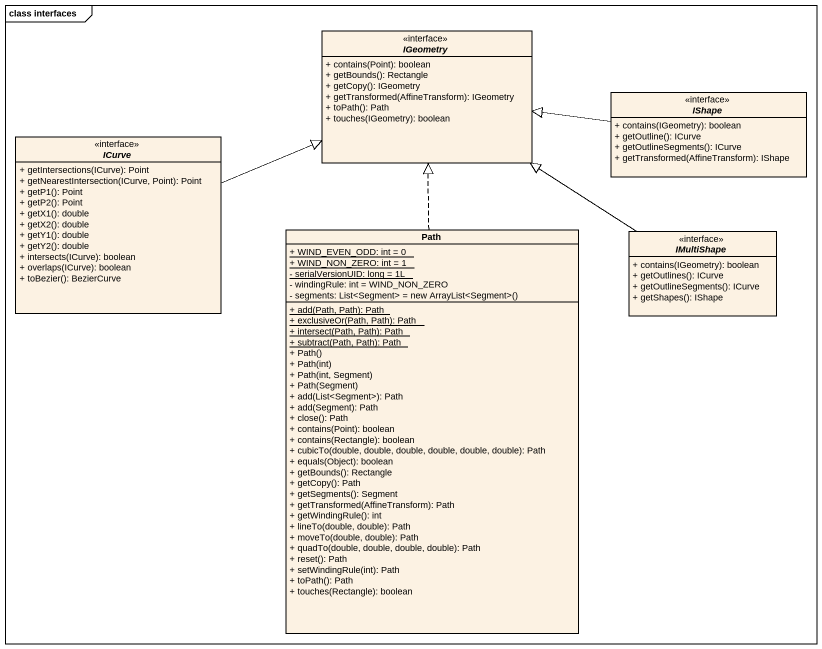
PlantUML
@startuml
mainframe class interfaces
hide circle
hide empty members
skinparam classAttributeIconSize 0
interface IGeometry {
  + contains(Point): boolean
  + getBounds(): Rectangle
  + getCopy(): IGeometry
  + getTransformed(AffineTransform): IGeometry
  + toPath(): Path
  + touches(IGeometry): boolean
}
interface IShape {
  + contains(IGeometry): boolean
  + getOutline(): ICurve
  + getOutlineSegments(): ICurve
  + getTransformed(AffineTransform): IShape
}
interface ICurve {
  + getIntersections(ICurve): Point
  + getNearestIntersection(ICurve, Point): Point
  + getP1(): Point
  + getP2(): Point
  + getX1(): double
  + getX2(): double
  + getY1(): double
  + getY2(): double
  + intersects(ICurve): boolean
  + overlaps(ICurve): boolean
  + toBezier(): BezierCurve
}
class Path {
  {static} + WIND_EVEN_ODD: int = 0
  {static} + WIND_NON_ZERO: int = 1
  {static} - serialVersionUID: long = 1L
  - windingRule: int = WIND_NON_ZERO
  {field} - segments: List<Segment> = new ArrayList<Segment>()
  {static} + add(Path, Path): Path
  {static} + exclusiveOr(Path, Path): Path
  {static} + intersect(Path, Path): Path
  {static} + subtract(Path, Path): Path
  + Path()
  + Path(int)
  + Path(int, Segment)
  + Path(Segment)
  + add(List<Segment>): Path
  + add(Segment): Path
  + close(): Path
  + contains(Point): boolean
  + contains(Rectangle): boolean
  + cubicTo(double, double, double, double, double, double): Path
  + equals(Object): boolean
  + getBounds(): Rectangle
  + getCopy(): Path
  + getSegments(): Segment
  + getTransformed(AffineTransform): Path
  + getWindingRule(): int
  + lineTo(double, double): Path
  + moveTo(double, double): Path
  + quadTo(double, double, double, double): Path
  + reset(): Path
  + setWindingRule(int): Path
  + toPath(): Path
  + touches(Rectangle): boolean
}
interface IMultiShape {
  + contains(IGeometry): boolean
  + getOutlines(): ICurve
  + getOutlineSegments(): ICurve
  + getShapes(): IShape
}
IShape -left-|> IGeometry
ICurve -right-|> IGeometry
Path .up.|> IGeometry
IMultiShape -up-|> IGeometry
@enduml
